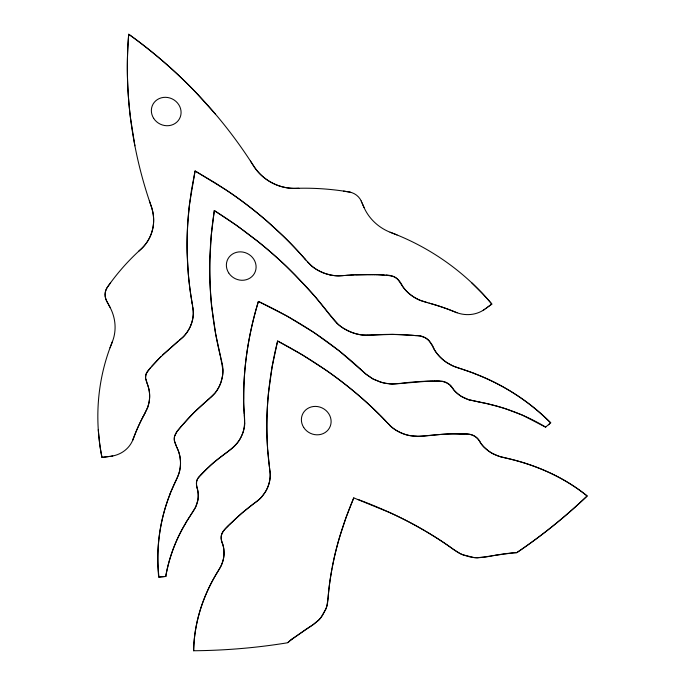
<?xml version="1.0" encoding="UTF-8"?>
<svg xmlns="http://www.w3.org/2000/svg" width="685" height="685" viewBox="0 0 685 685"><rect width="100%" height="100%" fill="white"/><g stroke="black" fill="none" stroke-linecap="round" stroke-linejoin="round"><path stroke-width="1.03" d="M289.815 640.886L287.64 642.761A609.881 563.455 27.6 0 1 193.649 650.75C194.026 623.444 202.649 596.626 216.717 573.345M193.649 650.75C194.12 622.057 203.599 593.963 218.883 569.826C220.878 566.649 222.437 563.181 223.267 559.517A33.034 30.525 27.6 0 0 223.978 554.439L223.832 549.498A29.215 26.989 27.6 0 0 222.865 544.746C221.221 540.662 220.031 535.593 222.882 531.723A19.788 18.281 27.6 0 1 224.269 529.959L224.475 529.719A40.321 37.255 27.6 0 1 225.142 529.008L226.744 527.39M188.88 209.593L191.32 191.089L195.079 170.976L225.588 189.608A380.74 351.756 27.6 0 1 267.056 221.204L283.17 236.025A363.504 335.838 27.6 0 1 298.412 251.66L304.902 258.913M372.092 335.042L362.391 335.008A45.407 41.948 27.6 0 1 357.185 334.083L355.566 333.672A40.937 37.821 27.6 0 1 349.273 331.412L343.39 328.261A39.173 36.194 27.6 0 1 338.193 324.373L329.117 313.858A392.813 362.913 27.6 0 0 304.628 284.917L286.553 266.559A405.092 374.258 27.6 0 0 257.329 241.017L236.445 225.322L214.302 210.578L211.271 235.229L209.875 259.683A405.092 374.258 27.6 0 0 210.852 296.34A410.461 379.216 27.6 0 0 213.532 320.76A392.805 362.904 27.6 0 0 220.484 356.602L222.89 369.746A39.182 36.194 27.6 0 1 222.522 375.817L221.092 381.845A40.937 37.821 27.6 0 1 218.652 387.53L217.89 388.883A45.398 41.948 27.6 0 1 215.107 392.95L207.178 400.519A254.349 234.989 27.6 0 0 187.502 419.271L177.389 430.916L174.829 435.463M332.002 568.601L330.487 577.481A303.378 280.285 27.6 0 0 328.055 598.253L326.968 605.66A30.542 28.222 27.6 0 1 326.051 608.494L322.721 614.976A36.219 33.462 27.6 0 1 321.008 617.45A33.24 30.714 27.6 0 1 318.491 620.302L313.096 624.694M332.242 567.343L334.383 556.999A360.336 332.91 27.6 0 1 339.666 536.894M164.948 576.53L165.804 576.462C168.082 563.053 172.243 550.004 177.929 537.665A189.094 174.701 27.6 0 1 190.302 515.728L195.645 507.037L197.871 500.144A31.707 29.292 27.6 0 0 198.222 495.161A29.344 27.109 27.6 0 0 197.76 490.708L196.509 485.108L196.578 481.675A12.236 11.302 27.6 0 1 197.974 478.216L206.913 468.805M339.666 536.894L346.182 517.184L353.76 497.884L390.048 512.705A363.529 335.856 27.6 0 1 415.11 525.241L425 530.858M147.755 407.138L143.696 415.572M133.292 438.802L134.277 436.148A205.911 190.233 27.6 0 1 142.66 417.525L142.968 416.925M133.361 438.597L132.685 440.344M110.02 347.809L112.52 341.37M170.145 493.577L177.287 477.625A42.667 39.413 27.6 0 0 179.607 471.057L180.138 468.06A38.291 35.38 27.6 0 0 180.489 462.058A41.246 38.103 27.6 0 0 180.266 458.976M353.76 497.884C342.714 524.008 334.289 551.356 330.187 579.459A300.45 277.579 27.6 0 0 328.055 598.305L327.576 602.723A32.478 30.012 27.6 0 1 325.683 609.462L320.863 617.639A33.163 30.637 27.6 0 1 318.593 620.199L313.336 624.523L292.204 638.899M145.092 412.995L147.069 408.928A33.282 30.748 27.6 0 0 147.746 407.173A38.043 35.149 27.6 0 0 149.655 396.255A35.021 32.349 27.6 0 0 147.729 385.158L145.674 378.36A12.467 11.517 27.6 0 1 145.691 376.27L145.794 375.526A11.816 10.917 27.6 0 1 146.35 373.513L150.786 367.331M143.114 416.66L143.859 415.273M143.525 415.889L142.865 417.122A205.663 190.01 27.6 0 0 133.25 438.897A30.217 27.922 27.6 0 1 111.09 456.227L110.807 456.27M144.937 413.278L144.484 414.134M144.321 414.416L144.013 414.982M185.532 523.263L190.336 515.668M216.888 573.054L217.428 572.18M217.607 571.889L220.561 566.889A33.051 30.534 27.6 0 0 221.769 564.286A36.605 33.822 27.6 0 0 223.961 555.424A31.715 29.301 27.6 0 0 222.702 544.036M190.498 515.42L193.093 511.515A58.499 54.046 27.6 0 0 195.319 507.731A30.619 28.29 27.6 0 0 197.383 488.585M110.619 282.691L107.271 287.383A13.768 12.724 27.6 0 0 107.048 287.717L106.706 288.308A15.104 13.957 27.6 0 0 106.629 301.015L107.271 302.222M198.599 477.308L199.6 476.049M181.576 425.933L176.439 432.218L174.641 436.122A13.092 12.09 27.6 0 0 174.444 440.797L176.499 446.594M181.696 425.787L194.155 412.404L207.581 400.177M151.813 366.175L152.284 365.662M152.498 365.422L159.151 358.358M200.148 475.424L203.025 472.504M227.762 526.354L226.855 527.279M227.874 526.234L229.74 524.359M159.682 357.827L177.509 341.729M160.838 356.671L148.088 370.465A13.494 12.467 27.6 0 0 145.588 379.225M229.972 524.128L241.899 513.125L253.733 503.646M162.747 354.796L182.595 337.482A35.414 32.717 27.6 0 0 185.781 333.98A45.09 41.657 27.6 0 0 187.681 331.334L188.375 330.23A39.824 36.793 27.6 0 0 191.218 324.296M203.471 472.068L203.907 471.648M204.327 471.246L210.475 465.552M138.653 251.292L140.605 249.503M207.349 468.394L207.786 468.001M109.429 456.45L101.971 457.409A226.675 209.422 27.6 0 1 112.212 342.149A45.338 41.888 27.6 0 0 109.677 306.649L106.817 301.374A15.113 13.965 27.6 0 1 107.425 287.152A257.277 237.695 27.6 0 1 140.776 249.349L141.281 248.878A45.261 41.811 27.6 0 0 151.608 207.486M208.223 467.598C217.428 457.734 230.434 451.972 238.637 441.191A37.547 34.687 27.6 0 0 241.24 436.619C247.508 424.614 242.918 410.88 243.706 398.096C243.543 365.362 248.895 332.722 258.399 301.434C282.956 312.985 306.589 326.591 328.457 342.68A338.998 313.199 27.6 0 1 359.805 368.479M288.077 642.384L290.723 640.115M210.218 397.951L209.345 398.696M209.045 398.944L207.872 399.929M290.568 640.252L306.306 629.078M290.945 639.927L292.007 639.054M549.353 424.015L548.394 424.794M179.667 339.991L182.535 337.542A34.396 31.775 27.6 0 0 185.036 334.914L186.055 333.638A41.297 38.154 27.6 0 0 191.517 323.534A38.882 35.92 27.6 0 0 193.35 312.608M177.766 341.524L178.246 341.139M546.15 426.609L545.508 427.123L522.321 415.101L505.641 408.774A189.086 174.692 27.6 0 0 479.354 402.044L469.43 399.912M545.508 427.123L550.62 422.97C525.695 397.634 494.185 379.122 460.303 368.59M254.255 503.261C265.266 496.394 272.005 482.908 269.822 469.987M490.76 304.868L491.83 304.08A226.23 209.011 27.6 0 0 482.206 293.24L471.717 282.785M490.229 305.253L488.097 306.811M228.49 451.081L231.795 448.581A39.473 36.468 27.6 0 0 234.45 446.243L236.197 444.351A39.233 36.245 27.6 0 0 241.334 436.465L241.565 435.908A39.302 36.314 27.6 0 0 244.819 423.107M487.566 307.205L486.247 308.164M484.894 309.14L484.389 309.5A29.112 26.895 27.6 0 1 483.293 310.236M312.565 625.062L306.889 628.702M490.76 556.083L477.359 557.761A33.137 30.611 27.6 0 1 473.737 557.513L462.752 554.73A30.56 28.231 27.6 0 1 459.815 553.412L453.033 549.105A302.684 279.643 27.6 0 0 434.461 536.603M491.556 555.937L492.25 555.8M492.952 555.672L504.091 553.848M494.39 555.415L486.744 556.854A81.352 75.153 27.6 0 1 484.098 557.282L477.513 557.761A33.214 30.688 27.6 0 1 473.481 557.487A36.219 33.462 27.6 0 1 470.295 556.939L469.242 556.699M495.135 555.278L513.836 552.804M504.828 553.745L513.279 552.838M427.945 381.185L397.017 383.78A40.963 37.838 27.6 0 1 392.71 384.002L385.749 383.326A37.538 34.678 27.6 0 1 380.252 381.947L372.383 378.642L365.593 373.847M400.708 383.352L392.162 383.985M424.452 435.977L426.772 435.694A259.05 239.33 27.6 0 1 452.571 433.973L460.979 433.982M423.784 436.054L419.117 436.473A32.272 29.815 27.6 0 1 416.48 436.465M345.865 275.413L338.647 275.858A34.087 31.493 27.6 0 1 335.539 275.721L334.691 275.635A41.485 38.326 27.6 0 1 322.584 272.579M345.505 275.438L348.639 275.19M165.804 576.462L158.946 577.018C155.264 544.25 161.3 510.608 175.694 480.981C177.74 476.94 179.504 472.684 180.129 468.163A38.266 35.355 27.6 0 0 180.489 462.135A41.032 37.906 27.6 0 0 180.078 457.597L179.821 456.133A36.356 33.591 27.6 0 0 178.177 450.413L174.863 442.596A13.203 12.202 27.6 0 1 174.803 435.446M164.52 576.573L162.379 576.744M346.208 275.379L346.901 275.327M343.322 275.627L339.289 275.85A36.117 33.368 27.6 0 1 334.271 275.584A45.09 41.657 27.6 0 1 330.821 275.036L329.442 274.745M161.951 576.779L160.23 576.916M347.252 275.293L350.044 275.096M159.802 576.95L158.946 577.018M349.521 275.13L354.214 274.848M371.844 335.059L392.514 334.391L411.702 335.248M350.737 275.045L351.439 275.002M352.141 274.959L377.777 274.719M513.776 552.804L516.781 552.641C541.758 535.756 565.339 516.807 587.156 495.983C564.346 477.505 536.912 465.192 508.39 458.642M514.281 552.778L516.781 552.641A609.881 563.455 27.6 0 0 587.156 495.983C562.385 475.835 532.194 463.48 501.129 456.963M355.643 274.779L366.895 274.505M367.776 335.265L373.942 334.922A254.34 234.981 27.6 0 1 402.592 334.665L414.904 335.522M428.562 381.168L430.745 381.125M298.891 188.272L295.132 188.375A45.261 41.811 27.6 0 1 254.375 167.071M431.062 381.117L431.995 381.108M432.312 381.108L439.821 381.177M434.376 381.091L424.751 381.288A259.94 240.152 27.6 0 0 401.376 383.275M434.521 381.091C442.202 380.115 450.131 382.872 453.89 389.988A29.361 27.126 27.6 0 0 457.212 393.318A31.75 29.327 27.6 0 0 461.51 396.469L468.643 399.68L478.969 401.975M368.307 274.514L371.441 274.539M459.233 433.956C442.279 432.595 425.359 438.006 408.585 435.369A38.411 35.492 27.6 0 1 404.321 434.136A41.528 38.369 27.6 0 1 400.237 432.458L397.702 431.165A34.815 32.169 27.6 0 1 394.14 428.921A31.827 29.404 27.6 0 1 390.972 426.37L386.186 421.523M459.575 433.956L463.916 434.033M464.087 434.042L466.494 434.084A24.934 23.042 27.6 0 1 470.621 434.461A12.013 11.097 27.6 0 1 477.787 438.811L478.404 439.607M461.322 433.982L462.375 434.007M372.238 274.557L373.025 274.574M462.726 434.007C470.115 433.083 477.728 436.191 480.879 443.255A29.207 26.98 27.6 0 0 484.089 447.125L488.028 450.584A33.034 30.517 27.6 0 0 492.643 453.564L499.142 456.373L506.6 458.239M373.942 274.591L375.346 274.634M391.974 383.977L389.988 383.865M376.193 274.659L376.981 274.685M377.503 274.711L382.667 274.968M378.24 274.736L381.194 274.882M386.289 275.182L383.96 275.045M385.963 275.156C392.719 274.788 399.141 278.658 401.761 284.969M381.725 274.908L383.309 275.002M382.855 274.976L384.328 275.07M386.7 275.199L393.293 276.389A11.816 10.917 27.6 0 1 395.305 277.391L395.981 277.827A12.467 11.517 27.6 0 1 397.702 279.24L401.889 285.191M415.315 335.556C424.52 334.691 431.559 341.49 434.341 349.65A36.356 33.591 27.6 0 0 437.878 354.616L438.897 355.78A41.032 37.906 27.6 0 0 442.322 359.145A38.257 35.346 27.6 0 0 447.493 363.007L453.299 366.098L460.954 368.787M412.096 335.282L413.295 335.376M413.5 335.402L420.658 336.147L425.068 337.594A13.101 12.099 27.6 0 1 429.024 340.633L432.226 345.66M440.695 381.237L442.407 381.425M343.562 191.098L349.658 192.074A13.743 12.698 27.6 0 1 350.078 192.16L350.797 192.331M479.277 402.035L488.739 404.022M506.96 458.316L508.03 458.556M469.062 556.657L463.805 555.133A32.974 30.465 27.6 0 1 456.433 551.442M429.358 303.207L419.742 300.167A41.46 38.3 27.6 0 1 417.259 299.011M429.024 303.121L430.017 303.386M427.32 302.659L426.652 302.479M429.752 303.318L431.199 303.72A205.663 190.01 27.6 0 1 455.491 312.163L457.049 312.771M426.31 302.385L421.652 300.921A33.282 30.748 27.6 0 1 419.759 300.176M430.968 303.652L431.661 303.849A205.911 190.242 27.6 0 1 452.554 310.973L455.525 312.18A30.226 27.922 27.6 0 0 484.672 309.295L491.83 304.08A226.675 209.422 27.6 0 0 390.912 232.54A45.338 41.888 27.6 0 1 363.692 206.742L361.192 200.936M461.904 369.087L474.979 373.676M459.507 368.333L456.338 367.28A41.391 38.24 27.6 0 1 450.208 364.617M358.315 499.571C385.467 509.7 411.813 522.158 436.276 537.742A299.927 277.1 27.6 0 1 453.085 549.13L456.433 551.451M390.082 232.215L397.017 234.938M373.762 379.353L380.064 381.879A39.251 36.262 27.6 0 0 390.005 383.865M373.239 379.096L366.304 374.447L339.272 350.951L314.047 332.585L287.118 316.145L258.399 301.434C251.095 325.606 246.146 350.54 244.425 375.757A339.169 313.353 27.6 0 0 244.16 413.971M450.225 364.6L447.399 362.947A38.291 35.38 27.6 0 1 442.27 359.103L439.916 356.859A37.221 34.387 27.6 0 1 433.28 347.766L432.389 345.968M426.19 531.56L434.461 536.595M241.283 228.799L236 225.014A446.38 412.404 27.6 0 0 214.294 210.578M242.601 229.749L256.798 240.589A406.813 375.851 27.6 0 1 295.329 275.199L315.014 296.528L332.071 317.737M311.735 266.028L305.938 260.103M365.156 373.471L360.498 369.164M359.788 368.504L360.259 368.941M371.835 407.233L369.789 405.323A369.609 341.472 27.6 0 0 352.861 390.518A371.989 343.673 27.6 0 0 325.966 370.14L302.248 354.83L277.622 341.027L272.142 366.672L268.503 392.736A370.782 342.56 27.6 0 0 267.407 445.592L267.578 448.238M372.845 408.192L379.858 415.024M389.457 424.923L388.035 423.484M380.355 415.521L383.54 418.766M383.78 419.014L385.724 421.035M387.111 422.508L387.573 422.996M386.426 421.772C355.181 388.823 317.814 361.997 277.622 341.027C267.33 381.99 264.016 424.846 269.393 466.793M307.282 261.636L310.048 264.521A33.325 30.791 27.6 0 0 312.574 266.713A39.208 36.219 27.6 0 0 329.459 274.676M305.99 260.163L304.149 258.048A368.436 340.394 27.6 0 0 272.108 225.725M305.048 259.076L305.493 259.589M215.467 114.138L195.747 92.295A453.299 418.792 27.6 0 0 128.712 34.25A453.299 418.792 27.6 0 0 130.484 117.966L134.894 145.819M332.559 318.354L333.304 319.278A41.083 37.958 27.6 0 0 337.08 323.388M452.502 388.249L451.783 387.29A28.179 26.039 27.6 0 0 451.038 386.34M478.601 439.873L479.911 441.808M254.349 167.089L250.427 161.009M109.54 306.4L108.453 304.414M109.651 306.597L110.088 307.402M108.127 303.815L107.434 302.522M176.833 447.314L177.184 448.058A37.735 34.866 27.6 0 1 180.301 458.976M364.052 207.555L363.684 206.724M361.423 201.458L361.329 201.244A15.113 13.965 27.6 0 0 349.333 192.014A257.277 237.695 27.6 0 0 295.851 188.349A45.338 41.888 27.6 0 1 253.681 166.061A453.35 418.843 27.6 0 0 128.712 34.25A453.35 418.843 27.6 0 0 151.257 206.348A45.338 41.888 27.6 0 1 140.776 249.349M362.005 202.794L362.451 203.83M362.716 204.447L363.247 205.688M363.333 205.894L363.598 206.519M147.369 384.353L147.592 384.944M147.018 383.446L145.777 379.216M149.347 200.756L151.633 207.486M222.231 542.803L222.651 544.053M222.128 542.486C217.736 532.476 228.721 525.986 234.51 519.761A259.058 239.339 27.6 0 1 253.433 503.877L259.281 499.339A32.246 29.789 27.6 0 0 261.499 497.13L265.54 491.642A38.42 35.492 27.6 0 0 267.955 486.71A41.537 38.377 27.6 0 0 268.845 484.149L269.513 481.598A34.824 32.178 27.6 0 0 270.181 476.4A31.81 29.386 27.6 0 0 270.181 473.892L269.479 467.435M197.289 488.602L197.057 487.746A30.542 28.222 27.6 0 1 196.604 485.759M220.895 358.204L215.664 333.972L211.93 308.01M221.084 358.949L221.272 359.685M221.46 360.43L222.214 363.778M192.185 303.464L192.322 304.208M192.262 303.892L191.954 302.171A371.767 343.468 27.6 0 1 189.017 209.61M192.305 304.114L192.648 306.067M192.04 302.633L192.151 303.267M192.416 304.757L193.221 310.468A33.325 30.791 27.6 0 1 193.307 312.985A38.968 36.005 27.6 0 1 191.192 324.288M191.98 302.316L190.653 294.045A363.504 335.838 27.6 0 1 188.264 273.358L187.142 252.645A380.74 351.756 27.6 0 1 189.548 203.796L195.079 170.976L215.886 183.323L230.768 193.119A378.428 349.624 27.6 0 1 272.125 225.699M196.612 485.759L196.398 483.507A11.517 10.643 27.6 0 1 197.194 479.723L197.391 479.269A13.238 12.236 27.6 0 1 198.607 477.317M192.853 307.334L193.307 312.6M269.565 468.069L269.736 469.345M269.522 467.769L267.672 449.565M98.272 429.649L99.676 443.692A226.23 209.011 27.6 0 0 101.971 457.409L111.081 456.227A30.705 28.368 27.6 0 0 112.785 455.953M244.245 414.896L244.579 420.342A54.946 50.767 27.6 0 1 244.605 423.082M417.285 298.968A35.646 32.931 27.6 0 1 401.71 284.994M147.703 384.919A36.177 33.428 27.6 0 1 147.652 407.13M158.697 577.027A199.326 184.154 27.6 0 1 170.308 493.637M165.684 576.436A179.068 165.436 27.6 0 1 185.678 523.349M211.751 308.01A419.22 387.308 27.6 0 1 214.362 210.595M222.274 363.769A40.081 37.024 27.6 0 1 221.238 381.459A41.306 38.163 27.6 0 1 210.817 397.463M474.928 373.83A199.326 184.154 27.6 0 1 550.8 422.816M367.776 335.282A40.261 37.195 27.6 0 1 348.203 330.769M348.151 330.881A40.903 37.795 27.6 0 1 337.063 323.406M488.713 404.167A179.085 165.453 27.6 0 1 545.568 427.029M442.424 381.271A13.246 12.244 27.6 0 1 451.175 386.246M469.413 399.971A30.44 28.128 27.6 0 1 452.451 388.284M416.48 436.336A38.514 35.586 27.6 0 1 389.525 425.334M501.146 456.861A34.199 31.596 27.6 0 1 480.099 442.476M210.475 465.552A259.915 240.127 27.6 0 1 227.977 451.466M322.601 272.527A38.882 35.92 27.6 0 1 311.701 266.063M401.847 285.217A35.021 32.349 27.6 0 0 410.195 294.456A38.043 35.149 27.6 0 0 419.751 300.15M153.654 118.334A15.113 13.965 27.6 0 0 179.393 118.925A15.113 13.965 27.6 0 0 165.607 97.313A15.113 13.965 27.6 0 0 153.654 118.334M228.67 272.878A15.113 13.965 27.6 0 0 254.409 273.469A15.113 13.965 27.6 0 0 240.632 251.857A15.113 13.965 27.6 0 0 228.67 272.878M303.686 427.423A15.113 13.965 27.6 0 0 329.425 428.014A15.113 13.965 27.6 0 0 315.648 406.402A15.113 13.965 27.6 0 0 303.686 427.423"/></g></svg>
